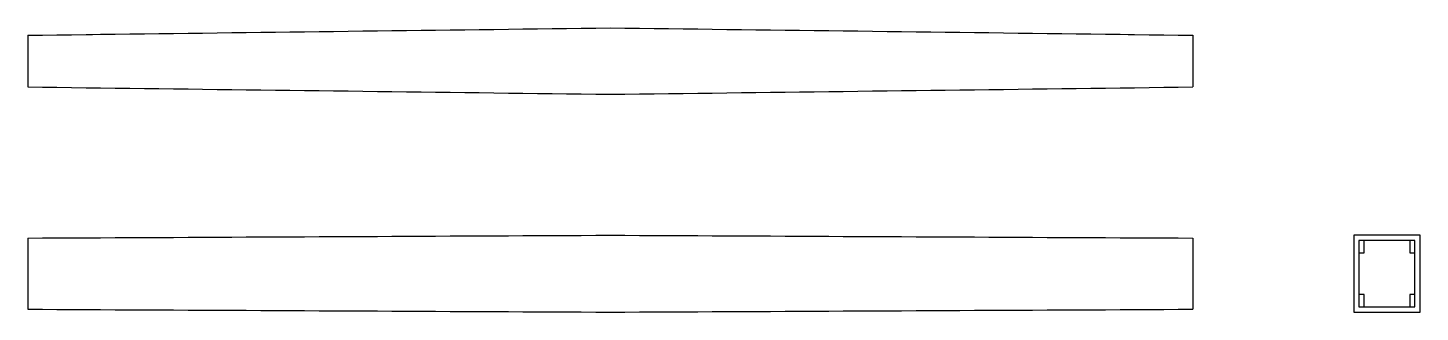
# Model space of a CAD drawing. Header units: inches. Extents: x 0 to 10.8, y -0.3 to 1.9.
import ezdxf

# ---------------------------------------------------------------- set-up
doc = ezdxf.new("R2010")
doc.units = ezdxf.units.IN

msp = doc.modelspace()

# ---------------------------------------------------------------- linework, layer by layer
at = {"layer": 'FRONT'}
for p, q in [((0, 0.27469), (0.1125, 0.275245)), ((0, 0.27469), (0, -0.27469)), ((0.1125, 0.275245), (0.225, 0.2758)), ((0.225, 0.2758), (0.3375, 0.276355)), ((0.3375, 0.276355), (0.45, 0.27691)), ((0.45, 0.27691), (0.5, 0.277157)), ((0.5, 0.277157), (0.5625, 0.277465)), ((0.5625, 0.277465), (0.675, 0.278021)), ((0.675, 0.278021), (0.7875, 0.278576)), ((0.7875, 0.278576), (0.9, 0.279131)), ((0.9, 0.279131), (1.0125, 0.279686)), ((1.0125, 0.279686), (1.125, 0.280241)), ((1.125, 0.280241), (1.2375, 0.280796)), ((1.2375, 0.280796), (1.35, 0.281351)), ((1.35, 0.281351), (1.4625, 0.281906)), ((1.4625, 0.281906), (1.575, 0.282461)), ((1.575, 0.282461), (1.6875, 0.283016)), ((1.6875, 0.283016), (1.8, 0.283572)), ((1.8, 0.283572), (1.9125, 0.284127)), ((1.9125, 0.284127), (2.025, 0.284682)), ((2.025, 0.284682), (2.1375, 0.285237)), ((2.1375, 0.285237), (2.25, 0.285792)), ((2.25, 0.285792), (2.3625, 0.286347)), ((2.3625, 0.286347), (2.475, 0.286902)), ((2.475, 0.286902), (2.5875, 0.287457)), ((2.5875, 0.287457), (2.7, 0.288012)), ((2.7, 0.288012), (2.8125, 0.288567)), ((2.8125, 0.288567), (2.925, 0.289123)), ((2.925, 0.289123), (3.0375, 0.289678)), ((3.0375, 0.289678), (3.15, 0.290233)), ((3.15, 0.290233), (3.2625, 0.290788)), ((3.2625, 0.290788), (3.375, 0.291343)), ((3.375, 0.291343), (3.4875, 0.291898)), ((3.4875, 0.291898), (3.6, 0.292453)), ((3.6, 0.292453), (3.7125, 0.293008)), ((3.7125, 0.293008), (3.825, 0.293563)), ((3.825, 0.293563), (3.9375, 0.294118)), ((3.9375, 0.294118), (4.05, 0.294674)), ((4.05, 0.294674), (4.1625, 0.295229)), ((4.1625, 0.295229), (4.275, 0.295784)), ((4.275, 0.295784), (4.3875, 0.296339)), ((4.3875, 0.296339), (4.5, 0.296894)), ((4.5, 0.296894), (4.6125, 0.296339)), ((4.6125, 0.296339), (4.725, 0.295784)), ((4.725, 0.295784), (4.8375, 0.295229)), ((4.8375, 0.295229), (4.95, 0.294674)), ((4.95, 0.294674), (5.0625, 0.294118)), ((5.0625, 0.294118), (5.175, 0.293563)), ((5.175, 0.293563), (5.2875, 0.293008)), ((5.2875, 0.293008), (5.4, 0.292453)), ((5.4, 0.292453), (5.5125, 0.291898)), ((5.5125, 0.291898), (5.625, 0.291343)), ((5.625, 0.291343), (5.7375, 0.290788)), ((5.7375, 0.290788), (5.85, 0.290233)), ((5.85, 0.290233), (5.9625, 0.289678)), ((5.9625, 0.289678), (6.075, 0.289123)), ((6.075, 0.289123), (6.1875, 0.288567)), ((6.1875, 0.288567), (6.3, 0.288012)), ((6.3, 0.288012), (6.4125, 0.287457)), ((6.4125, 0.287457), (6.525, 0.286902)), ((6.525, 0.286902), (6.6375, 0.286347)), ((6.6375, 0.286347), (6.75, 0.285792)), ((6.75, 0.285792), (6.8625, 0.285237)), ((6.8625, 0.285237), (6.975, 0.284682)), ((6.975, 0.284682), (7.0875, 0.284127)), ((7.0875, 0.284127), (7.2, 0.283572)), ((7.2, 0.283572), (7.3125, 0.283016)), ((7.3125, 0.283016), (7.425, 0.282461)), ((7.425, 0.282461), (7.5375, 0.281906)), ((7.5375, 0.281906), (7.65, 0.281351)), ((7.65, 0.281351), (7.7625, 0.280796)), ((7.7625, 0.280796), (7.875, 0.280241)), ((7.875, 0.280241), (7.9875, 0.279686)), ((7.9875, 0.279686), (8.1, 0.279131)), ((8.1, 0.279131), (8.2125, 0.278576)), ((8.2125, 0.278576), (8.325, 0.278021)), ((8.325, 0.278021), (8.4375, 0.277465)), ((8.4375, 0.277465), (8.5, 0.277157)), ((8.5, 0.277157), (8.55, 0.27691)), ((8.55, 0.27691), (8.6625, 0.276355)), ((8.6625, 0.276355), (8.775, 0.2758)), ((8.775, 0.2758), (8.8875, 0.275245)), ((8.8875, 0.275245), (9, 0.27469)), ((9, 0.27469), (9, -0.27469)), ((0, -0.27469), (0.1125, -0.275245)), ((0.1125, -0.275245), (0.225, -0.2758)), ((0.225, -0.2758), (0.3375, -0.276355)), ((0.3375, -0.276355), (0.45, -0.27691)), ((0.45, -0.27691), (0.5, -0.277157)), ((0.5, -0.277157), (0.5625, -0.277465)), ((0.5625, -0.277465), (0.675, -0.278021)), ((0.675, -0.278021), (0.7875, -0.278576)), ((0.7875, -0.278576), (0.9, -0.279131)), ((0.9, -0.279131), (1.0125, -0.279686)), ((1.0125, -0.279686), (1.125, -0.280241)), ((1.125, -0.280241), (1.2375, -0.280796)), ((1.2375, -0.280796), (1.35, -0.281351)), ((1.35, -0.281351), (1.4625, -0.281906)), ((1.4625, -0.281906), (1.575, -0.282461)), ((1.575, -0.282461), (1.6875, -0.283016)), ((1.6875, -0.283016), (1.8, -0.283572)), ((1.8, -0.283572), (1.9125, -0.284127)), ((1.9125, -0.284127), (2.025, -0.284682)), ((2.025, -0.284682), (2.1375, -0.285237)), ((2.1375, -0.285237), (2.25, -0.285792)), ((2.25, -0.285792), (2.3625, -0.286347)), ((2.3625, -0.286347), (2.475, -0.286902)), ((2.475, -0.286902), (2.5875, -0.287457)), ((2.5875, -0.287457), (2.7, -0.288012)), ((2.7, -0.288012), (2.8125, -0.288567)), ((2.8125, -0.288567), (2.925, -0.289123)), ((2.925, -0.289123), (3.0375, -0.289678)), ((3.0375, -0.289678), (3.15, -0.290233)), ((3.15, -0.290233), (3.2625, -0.290788)), ((3.2625, -0.290788), (3.375, -0.291343)), ((3.375, -0.291343), (3.4875, -0.291898)), ((3.4875, -0.291898), (3.6, -0.292453)), ((3.6, -0.292453), (3.7125, -0.293008)), ((3.7125, -0.293008), (3.825, -0.293563)), ((3.825, -0.293563), (3.9375, -0.294118)), ((3.9375, -0.294118), (4.05, -0.294674)), ((4.05, -0.294674), (4.1625, -0.295229)), ((4.1625, -0.295229), (4.275, -0.295784)), ((4.275, -0.295784), (4.3875, -0.296339)), ((4.3875, -0.296339), (4.5, -0.296894)), ((4.5, -0.296894), (4.6125, -0.296339)), ((4.6125, -0.296339), (4.725, -0.295784)), ((4.725, -0.295784), (4.8375, -0.295229)), ((4.8375, -0.295229), (4.95, -0.294674)), ((4.95, -0.294674), (5.0625, -0.294118)), ((5.0625, -0.294118), (5.175, -0.293563)), ((5.175, -0.293563), (5.2875, -0.293008)), ((5.2875, -0.293008), (5.4, -0.292453)), ((5.4, -0.292453), (5.5125, -0.291898)), ((5.5125, -0.291898), (5.625, -0.291343)), ((5.625, -0.291343), (5.7375, -0.290788)), ((5.7375, -0.290788), (5.85, -0.290233)), ((5.85, -0.290233), (5.9625, -0.289678)), ((5.9625, -0.289678), (6.075, -0.289123)), ((6.075, -0.289123), (6.1875, -0.288567)), ((6.1875, -0.288567), (6.3, -0.288012)), ((6.3, -0.288012), (6.4125, -0.287457)), ((6.4125, -0.287457), (6.525, -0.286902)), ((6.525, -0.286902), (6.6375, -0.286347)), ((6.6375, -0.286347), (6.75, -0.285792)), ((6.75, -0.285792), (6.8625, -0.285237)), ((6.8625, -0.285237), (6.975, -0.284682)), ((6.975, -0.284682), (7.0875, -0.284127)), ((7.0875, -0.284127), (7.2, -0.283572)), ((7.2, -0.283572), (7.3125, -0.283016)), ((7.3125, -0.283016), (7.425, -0.282461)), ((7.425, -0.282461), (7.5375, -0.281906)), ((7.5375, -0.281906), (7.65, -0.281351)), ((7.65, -0.281351), (7.7625, -0.280796)), ((7.7625, -0.280796), (7.875, -0.280241)), ((7.875, -0.280241), (7.9875, -0.279686)), ((7.9875, -0.279686), (8.1, -0.279131)), ((8.1, -0.279131), (8.2125, -0.278576)), ((8.2125, -0.278576), (8.325, -0.278021)), ((8.325, -0.278021), (8.4375, -0.277465)), ((8.4375, -0.277465), (8.5, -0.277157)), ((8.5, -0.277157), (8.55, -0.27691)), ((8.55, -0.27691), (8.6625, -0.276355)), ((8.6625, -0.276355), (8.775, -0.2758)), ((8.775, -0.2758), (8.8875, -0.275245)), ((8.8875, -0.275245), (9, -0.27469))]:
    msp.add_line(p, q, dxfattribs=at)
at = {"layer": 'SECTION'}
for p, q in [((10.756354, 0.296894), (10.243646, 0.296894)), ((10.243646, 0.296894), (10.243646, -0.296894)), ((10.716354, 0.256894), (10.283646, 0.256894)), ((10.283646, 0.256894), (10.283646, -0.256894)), ((10.323646, 0.256894), (10.283646, 0.256894)), ((10.283646, 0.256894), (10.283646, 0.161888)), ((10.323646, 0.161888), (10.323646, 0.256894)), ((10.716354, 0.256894), (10.676354, 0.256894)), ((10.676354, 0.256894), (10.676354, 0.161888)), ((10.716354, -0.256894), (10.716354, 0.256894)), ((10.716354, 0.161888), (10.716354, 0.256894)), ((10.756354, -0.296894), (10.756354, 0.296894)), ((10.283646, 0.161888), (10.323646, 0.161888)), ((10.676354, 0.161888), (10.716354, 0.161888)), ((10.323646, -0.161888), (10.283646, -0.161888)), ((10.283646, -0.161888), (10.283646, -0.256894)), ((10.323646, -0.256894), (10.323646, -0.161888)), ((10.716354, -0.161888), (10.676354, -0.161888)), ((10.676354, -0.161888), (10.676354, -0.256894)), ((10.716354, -0.256894), (10.716354, -0.161888)), ((10.243646, -0.296894), (10.756354, -0.296894)), ((10.283646, -0.256894), (10.716354, -0.256894)), ((10.283646, -0.256894), (10.323646, -0.256894)), ((10.676354, -0.256894), (10.716354, -0.256894))]:
    msp.add_line(p, q, dxfattribs=at)
at = {"layer": 'TOP'}
for p, q in [((0, 1.840257), (0.1125, 1.841677)), ((0, 1.840257), (0, 1.441107)), ((0.1125, 1.841677), (0.225, 1.843096)), ((0.225, 1.843096), (0.3375, 1.844516)), ((0.3375, 1.844516), (0.45, 1.845935)), ((0.45, 1.845935), (0.5, 1.846566)), ((0.5, 1.846566), (0.5625, 1.847355)), ((0.5625, 1.847355), (0.675, 1.848774)), ((0.675, 1.848774), (0.7875, 1.850194)), ((0.7875, 1.850194), (0.9, 1.851613)), ((0.9, 1.851613), (1.0125, 1.853032)), ((1.0125, 1.853032), (1.125, 1.854452)), ((1.125, 1.854452), (1.2375, 1.855871)), ((1.2375, 1.855871), (1.35, 1.857291)), ((1.35, 1.857291), (1.4625, 1.85871)), ((1.4625, 1.85871), (1.575, 1.86013)), ((1.575, 1.86013), (1.6875, 1.861549)), ((1.6875, 1.861549), (1.8, 1.862969)), ((1.8, 1.862969), (1.9125, 1.864388)), ((1.9125, 1.864388), (2.025, 1.865808)), ((2.025, 1.865808), (2.1375, 1.867227)), ((2.1375, 1.867227), (2.25, 1.868647)), ((2.25, 1.868647), (2.3625, 1.870066)), ((2.3625, 1.870066), (2.475, 1.871485)), ((2.475, 1.871485), (2.5875, 1.872905)), ((2.5875, 1.872905), (2.7, 1.874324)), ((2.7, 1.874324), (2.8125, 1.875744)), ((2.8125, 1.875744), (2.925, 1.877163)), ((2.925, 1.877163), (3.0375, 1.878583)), ((3.0375, 1.878583), (3.15, 1.880002)), ((3.15, 1.880002), (3.2625, 1.881422)), ((3.2625, 1.881422), (3.375, 1.882841)), ((3.375, 1.882841), (3.4875, 1.884261)), ((3.4875, 1.884261), (3.6, 1.88568)), ((3.6, 1.88568), (3.7125, 1.887099)), ((3.7125, 1.887099), (3.825, 1.888519)), ((3.825, 1.888519), (3.9375, 1.889938)), ((3.9375, 1.889938), (4.05, 1.891358)), ((4.05, 1.891358), (4.1625, 1.892777)), ((4.1625, 1.892777), (4.275, 1.894197)), ((4.275, 1.894197), (4.3875, 1.895616)), ((4.3875, 1.895616), (4.5, 1.897036)), ((4.5, 1.897036), (4.6125, 1.895616)), ((4.6125, 1.895616), (4.725, 1.894197)), ((4.725, 1.894197), (4.8375, 1.892777)), ((4.8375, 1.892777), (4.95, 1.891358)), ((4.95, 1.891358), (5.0625, 1.889938)), ((5.0625, 1.889938), (5.175, 1.888519)), ((5.175, 1.888519), (5.2875, 1.887099)), ((5.2875, 1.887099), (5.4, 1.88568)), ((5.4, 1.88568), (5.5125, 1.884261)), ((5.5125, 1.884261), (5.625, 1.882841)), ((5.625, 1.882841), (5.7375, 1.881422)), ((5.7375, 1.881422), (5.85, 1.880002)), ((5.85, 1.880002), (5.9625, 1.878583)), ((5.9625, 1.878583), (6.075, 1.877163)), ((6.075, 1.877163), (6.1875, 1.875744)), ((6.1875, 1.875744), (6.3, 1.874324)), ((6.3, 1.874324), (6.4125, 1.872905)), ((6.4125, 1.872905), (6.525, 1.871485)), ((6.525, 1.871485), (6.6375, 1.870066)), ((6.6375, 1.870066), (6.75, 1.868647)), ((6.75, 1.868647), (6.8625, 1.867227)), ((6.8625, 1.867227), (6.975, 1.865808)), ((6.975, 1.865808), (7.0875, 1.864388)), ((7.0875, 1.864388), (7.2, 1.862969)), ((7.2, 1.862969), (7.3125, 1.861549)), ((7.3125, 1.861549), (7.425, 1.86013)), ((7.425, 1.86013), (7.5375, 1.85871)), ((7.5375, 1.85871), (7.65, 1.857291)), ((7.65, 1.857291), (7.7625, 1.855871)), ((7.7625, 1.855871), (7.875, 1.854452)), ((7.875, 1.854452), (7.9875, 1.853032)), ((7.9875, 1.853032), (8.1, 1.851613)), ((8.1, 1.851613), (8.2125, 1.850194)), ((8.2125, 1.850194), (8.325, 1.848774)), ((8.325, 1.848774), (8.4375, 1.847355)), ((8.4375, 1.847355), (8.5, 1.846566)), ((8.5, 1.846566), (8.55, 1.845935)), ((8.55, 1.845935), (8.6625, 1.844516)), ((8.6625, 1.844516), (8.775, 1.843096)), ((8.775, 1.843096), (8.8875, 1.841677)), ((8.8875, 1.841677), (9, 1.840257)), ((9, 1.840257), (9, 1.441107)), ((0, 1.441107), (0.1125, 1.439687)), ((0.1125, 1.439687), (0.225, 1.438268)), ((0.225, 1.438268), (0.3375, 1.436848)), ((0.3375, 1.436848), (0.45, 1.435429)), ((0.45, 1.435429), (0.5, 1.434798)), ((0.5, 1.434798), (0.5625, 1.434009)), ((0.5625, 1.434009), (0.675, 1.43259)), ((0.675, 1.43259), (0.7875, 1.43117)), ((0.7875, 1.43117), (0.9, 1.429751)), ((0.9, 1.429751), (1.0125, 1.428332)), ((1.0125, 1.428332), (1.125, 1.426912)), ((1.125, 1.426912), (1.2375, 1.425493)), ((1.2375, 1.425493), (1.35, 1.424073)), ((1.35, 1.424073), (1.4625, 1.422654)), ((1.4625, 1.422654), (1.575, 1.421234)), ((1.575, 1.421234), (1.6875, 1.419815)), ((1.6875, 1.419815), (1.8, 1.418395)), ((1.8, 1.418395), (1.9125, 1.416976)), ((1.9125, 1.416976), (2.025, 1.415556)), ((2.025, 1.415556), (2.1375, 1.414137)), ((2.1375, 1.414137), (2.25, 1.412718)), ((2.25, 1.412718), (2.3625, 1.411298)), ((2.3625, 1.411298), (2.475, 1.409879)), ((2.475, 1.409879), (2.5875, 1.408459)), ((2.5875, 1.408459), (2.7, 1.40704)), ((2.7, 1.40704), (2.8125, 1.40562)), ((2.8125, 1.40562), (2.925, 1.404201)), ((2.925, 1.404201), (3.0375, 1.402781)), ((3.0375, 1.402781), (3.15, 1.401362)), ((3.15, 1.401362), (3.2625, 1.399942)), ((3.2625, 1.399942), (3.375, 1.398523)), ((3.375, 1.398523), (3.4875, 1.397104)), ((5.5125, 1.397104), (5.625, 1.398523)), ((5.625, 1.398523), (5.7375, 1.399942)), ((5.7375, 1.399942), (5.85, 1.401362)), ((5.85, 1.401362), (5.9625, 1.402781)), ((5.9625, 1.402781), (6.075, 1.404201)), ((6.075, 1.404201), (6.1875, 1.40562)), ((6.1875, 1.40562), (6.3, 1.40704)), ((6.3, 1.40704), (6.4125, 1.408459)), ((6.4125, 1.408459), (6.525, 1.409879)), ((6.525, 1.409879), (6.6375, 1.411298)), ((6.6375, 1.411298), (6.75, 1.412718)), ((6.75, 1.412718), (6.8625, 1.414137)), ((6.8625, 1.414137), (6.975, 1.415556)), ((6.975, 1.415556), (7.0875, 1.416976)), ((7.0875, 1.416976), (7.2, 1.418395)), ((7.2, 1.418395), (7.3125, 1.419815)), ((7.3125, 1.419815), (7.425, 1.421234)), ((7.425, 1.421234), (7.5375, 1.422654)), ((7.5375, 1.422654), (7.65, 1.424073)), ((7.65, 1.424073), (7.7625, 1.425493)), ((7.7625, 1.425493), (7.875, 1.426912)), ((7.875, 1.426912), (7.9875, 1.428332)), ((7.9875, 1.428332), (8.1, 1.429751)), ((8.1, 1.429751), (8.2125, 1.43117)), ((8.2125, 1.43117), (8.325, 1.43259)), ((8.325, 1.43259), (8.4375, 1.434009)), ((8.4375, 1.434009), (8.5, 1.434798)), ((8.5, 1.434798), (8.55, 1.435429)), ((8.55, 1.435429), (8.6625, 1.436848)), ((8.6625, 1.436848), (8.775, 1.438268)), ((8.775, 1.438268), (8.8875, 1.439687)), ((8.8875, 1.439687), (9, 1.441107)), ((3.4875, 1.397104), (3.6, 1.395684)), ((3.6, 1.395684), (3.7125, 1.394265)), ((3.7125, 1.394265), (3.825, 1.392845)), ((3.825, 1.392845), (3.9375, 1.391426)), ((3.9375, 1.391426), (4.05, 1.390006)), ((4.05, 1.390006), (4.1625, 1.388587)), ((4.1625, 1.388587), (4.275, 1.387167)), ((4.275, 1.387167), (4.3875, 1.385748)), ((4.3875, 1.385748), (4.5, 1.384328)), ((4.5, 1.384328), (4.6125, 1.385748)), ((4.6125, 1.385748), (4.725, 1.387167)), ((4.725, 1.387167), (4.8375, 1.388587)), ((4.8375, 1.388587), (4.95, 1.390006)), ((4.95, 1.390006), (5.0625, 1.391426)), ((5.0625, 1.391426), (5.175, 1.392845)), ((5.175, 1.392845), (5.2875, 1.394265)), ((5.2875, 1.394265), (5.4, 1.395684)), ((5.4, 1.395684), (5.5125, 1.397104))]:
    msp.add_line(p, q, dxfattribs=at)

doc.saveas('drawing.dxf')
